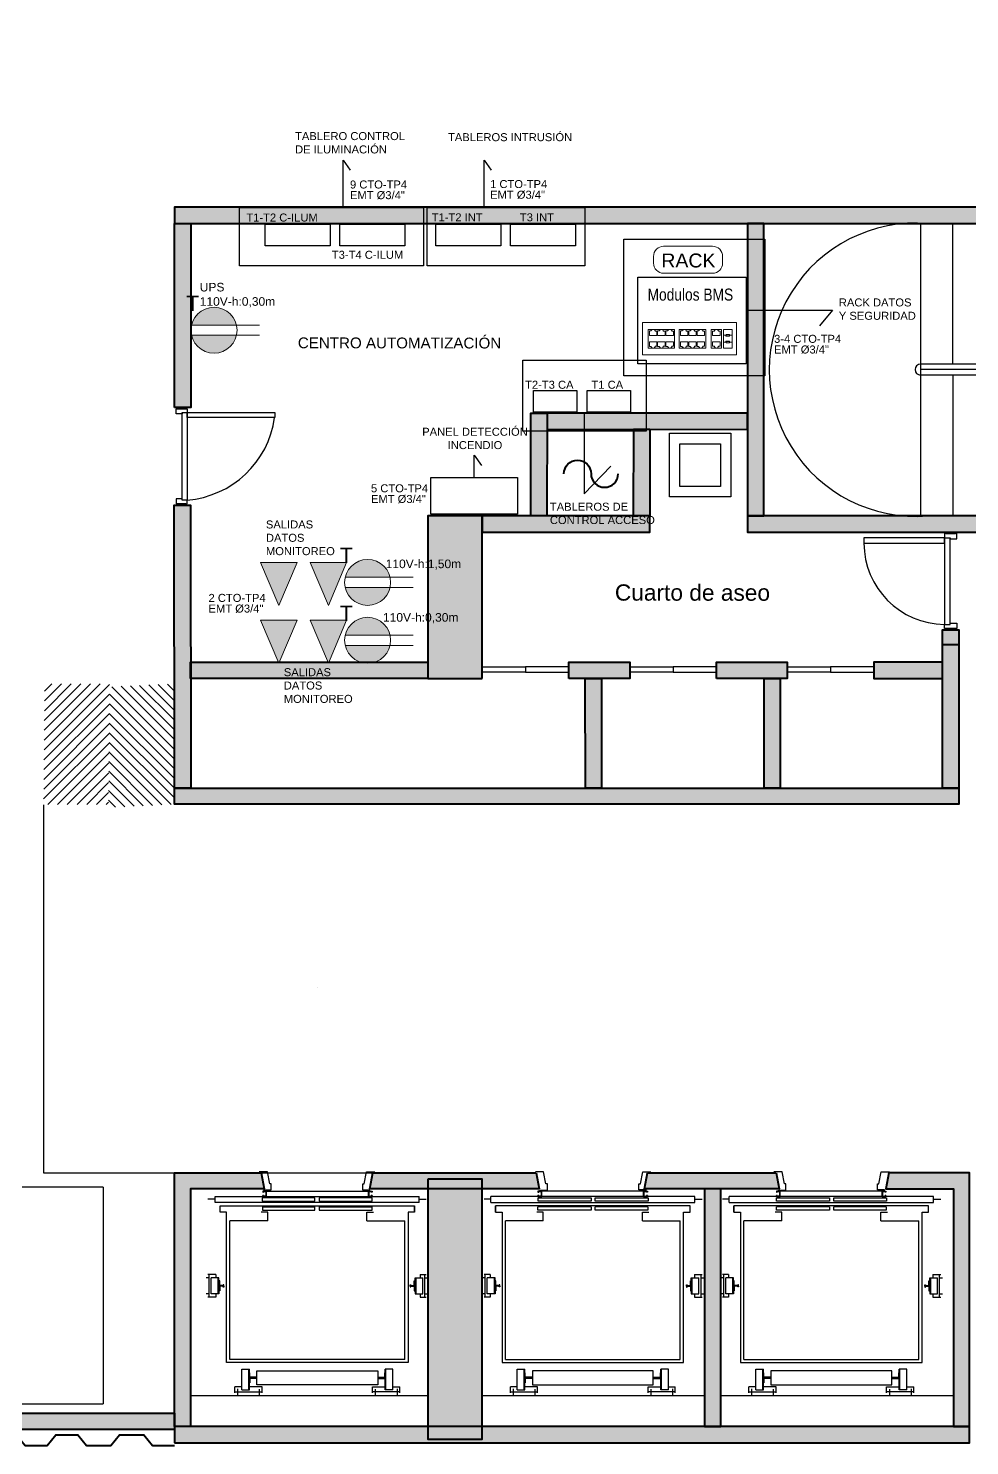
# Model space of a CAD drawing. Header units: millimetres. Extents: x -629 to 509, y -240 to 968.
# Drawn here: x 169.37 to 178.07, y 56.15 to 69.24 of the extents above; entities that cross this region are included whole.
import ezdxf

# ---------------------------------------------------------------- set-up
doc = ezdxf.new("R2010")
doc.units = ezdxf.units.MM
doc.set_wipeout_variables(frame=1)
doc.linetypes.add('DASHDOT2', pattern=[0.5, 0.25, -0.125, 0, -0.125])
doc.linetypes.add('HIDDEN', pattern=[9.525, 6.35, -3.175])
for name, color, linetype in [('-parquead', 253, 'Continuous'), ('0-amob', 251, 'Continuous'), ('1amobla', 252, 'Continuous'), ('AMOBLAMIENTO', 253, 'Continuous'), ('AREA LOCALES', 161, 'Continuous'), ('ASCENSOR', 252, 'Continuous'), ('DIO', 8, 'Continuous'), ('EJES APARA', 8, 'DASHDOT2'), ('HACHTCOLUMNA', 252, 'Continuous'), ('MARCO', 4, 'Continuous'), ('tallo', 8, 'Continuous')]:
    doc.layers.add(name, color=color, linetype=linetype)
doc.layers.add('DIM-25', color=7, linetype='Continuous', true_color=0xb5b5b5, plot=False)
for name, color, linetype, lineweight in [('Estructura', 250, 'Continuous', 40), ('Muro', 250, 'Continuous', 40), ('RT-SCAC-D', 3, 'Continuous', 15), ('RT-SDIN -T', 6, 'FENCELINE2', 20), ('RT-SDIN-D', 6, 'Continuous', 15), ('TEXTOS', 250, 'Continuous', 20), ('Vidrio', 254, 'Continuous', 30)]:
    doc.layers.add(name, color=color, linetype=linetype, lineweight=lineweight)
for name, color, linetype, true_color in [('F-2', 7, 'Continuous', 0xc4c4c4), ('JCA_HATCH 254', 7, 'Continuous', 0xd1d1d1), ('MUEBLE', 7, 'Continuous', 0xcfcfcf)]:
    doc.layers.add(name, color=color, linetype=linetype, true_color=true_color)
doc.layers.add('RT-SCET-S', color=7, linetype='Continuous', lineweight=15, true_color=0x7070ff)
doc.styles.add('ROMANS', font='arial.ttf')
doc.styles.get("Standard").update_dxf_attribs({"font": 'arial.ttf'})
doc.linetypes.add('FENCELINE2', pattern='A,6.35,-2.54,[132,ltypeshp.shx,S=2.54,R=0,X=-2.54,Y=0],-2.54,25.4', length=36.83)

# ---------------------------------------------------------------- blocks, each defined once
blk = doc.blocks.new('rack 1')
at = {"color": 3, "linetype": 'ByBlock'}
blk.add_wipeout([(0.028, 0.029), (0.443, 0.029), (0.453, 0.028), (0.456, 0.028), (0.459, 0.028), (0.462, 0.028), (0.463, 0.027), (0.463, 0.027), (0.465, 0.027), (0.467, 0.027), (0.469, 0.027), (0.472, 0.026), (0.475, 0.026), (0.477, 0.025), (0.477, 0.025), (0.48, 0.025), (0.482, 0.024), (0.483, 0.024), (0.484, 0.024), (0.49, 0.022), (0.493, 0.021), (0.493, 0.021), (0.498, 0.02), (0.5, 0.019), (0.502, 0.018), (0.503, 0.018), (0.507, 0.016), (0.507, 0.016), (0.51, 0.015), (0.511, 0.014), (0.517, 0.012), (0.518, 0.011), (0.521, 0.01), (0.524, 0.009), (0.525, 0.008), (0.526, 0.007), (0.536, 0.001), (0.551, -0.01), (0.557, -0.015), (0.564, -0.022), (0.564, -0.022), (0.576, -0.034), (0.582, -0.042), (0.587, -0.05), (0.592, -0.059), (0.595, -0.064), (0.598, -0.07), (0.602, -0.079), (0.602, -0.079), (0.606, -0.09), (0.606, -0.09), (0.61, -0.103), (0.61, -0.103), (0.612, -0.113), (0.612, -0.115), (0.613, -0.121), (0.614, -0.128), (0.614, -0.136), (0.614, -0.149), (0.614, -0.156), (0.614, -0.162), (0.614, -0.17), (0.614, -0.257), (0.614, -0.273), (0.613, -0.281), (0.61, -0.297), (0.608, -0.304), (0.608, -0.304), (0.603, -0.318), (0.603, -0.318), (0.598, -0.33), (0.598, -0.33), (0.598, -0.33), (0.593, -0.339), (0.586, -0.352), (0.584, -0.355), (0.581, -0.359), (0.576, -0.365), (0.572, -0.369), (0.568, -0.375), (0.568, -0.375), (0.564, -0.378), (0.559, -0.384), (0.553, -0.389), (0.548, -0.393), (0.54, -0.398), (0.532, -0.404), (0.522, -0.409), (0.514, -0.413), (0.506, -0.416), (0.498, -0.42), (0.492, -0.421), (0.464, -0.427), (0.464, -0.427), (0.443, -0.429), (0.443, -0.429), (-0.387, -0.429), (-0.405, -0.428), (-0.426, -0.424), (-0.426, -0.424), (-0.444, -0.419), (-0.46, -0.412), (-0.46, -0.412), (-0.46, -0.412), (-0.484, -0.398), (-0.508, -0.378), (-0.508, -0.378), (-0.508, -0.378), (-0.521, -0.364), (-0.526, -0.357), (-0.526, -0.357), (-0.535, -0.343), (-0.535, -0.343), (-0.546, -0.321), (-0.546, -0.321), (-0.552, -0.304), (-0.552, -0.304), (-0.555, -0.291), (-0.555, -0.291), (-0.555, -0.291), (-0.558, -0.271), (-0.558, -0.257), (-0.558, -0.143), (-0.555, -0.11), (-0.555, -0.11), (-0.546, -0.079), (-0.546, -0.079), (-0.537, -0.06), (-0.537, -0.06), (-0.537, -0.06), (-0.527, -0.044), (-0.527, -0.044), (-0.527, -0.044), (-0.508, -0.022), (-0.508, -0.022), (-0.508, -0.022), (-0.489, -0.005), (-0.489, -0.005), (-0.475, 0.004), (-0.475, 0.004), (-0.455, 0.014), (-0.455, 0.014), (-0.455, 0.014), (-0.437, 0.021), (-0.437, 0.021), (-0.419, 0.026), (-0.419, 0.026), (-0.419, 0.026), (-0.387, 0.029), (-0.387, 0.029), (-0.371, 0.029)], dxfattribs=at).dxf.layer = 'RT-SCAC-D'
at = {"layer": 'RT-SCAC-D', "color": 3, "linetype": 'ByBlock'}
blk.add_lwpolyline([(-0.387, 0.029), (0.443, 0.029, -0.414214), (0.614, -0.143), (0.614, -0.257, -0.414214), (0.443, -0.429), (-0.387, -0.429, -0.414214), (-0.558, -0.257), (-0.558, -0.143, -0.414214)], format="xyb", close=True, dxfattribs=at)
at = {"layer": 'RT-SCAC-D', "color": 30, "linetype": 'ByBlock', "lineweight": 9, "insert": (0.033, -0.214), "char_height": 0.2369, "attachment_point": 5, "style": 'ROMANS'}
blk.add_mtext_dynamic_manual_height_columns('\\pxqc;RACK', width=2.58376, gutter_width=2.5, heights=[0], dxfattribs=at)
blk = doc.blocks.new('Suiche')
at = {"color": 30, "linetype": 'ByBlock', "lineweight": 0, "ltscale": 0.01, "transparency": 33554687}
blk.add_wipeout([(-0.706, -0.033), (0.099, -0.033), (0.099, 0.246), (-0.706, 0.246)], dxfattribs=at).dxf.layer = 'RT-SDIN-D'
at = {"layer": 'RT-SDIN-D', "color": 30, "linetype": 'ByBlock', "lineweight": 5, "ltscale": 0.01, "transparency": 33554687}
for p, q in [((-0.657, 0.026), (-0.43, 0.026)), ((-0.39, 0.026), (-0.163, 0.026)), ((-0.028, 0.026), (-0.116, 0.026))]:
    blk.add_line(p, q, dxfattribs=at)
blk.add_lwpolyline([(0.099, 0.246), (0.099, -0.033), (-0.706, -0.033), (-0.706, 0.246)], close=True, dxfattribs=at)
for points in [[(-0.657, 0.026), (-0.657, 0.186), (-0.43, 0.186), (-0.43, 0.026)], [(-0.39, 0.026), (-0.39, 0.186), (-0.163, 0.186), (-0.163, 0.026)], [(-0.028, 0.026), (-0.028, 0.186), (-0.116, 0.186), (-0.116, 0.026)], [(-0.011, 0.026), (-0.011, 0.186), (0.062, 0.186), (0.062, 0.026), (-0.011, 0.026)]]:
    blk.add_lwpolyline(points, dxfattribs=at)
at = {"layer": 'RT-SDIN-D', "color": 30, "linetype": 'ByBlock', "lineweight": 0, "ltscale": 0.01, "transparency": 33554687}
for points in [[(-0.625, 0.186), (-0.625, 0.179), (-0.63, 0.179), (-0.63, 0.172), (-0.646, 0.172), (-0.646, 0.134), (-0.582, 0.134), (-0.582, 0.17), (-0.597, 0.17), (-0.597, 0.178), (-0.602, 0.178), (-0.602, 0.186)], [(-0.554, 0.186), (-0.554, 0.179), (-0.56, 0.179), (-0.56, 0.172), (-0.576, 0.172), (-0.576, 0.134), (-0.512, 0.134), (-0.512, 0.17), (-0.527, 0.17), (-0.527, 0.178), (-0.532, 0.178), (-0.532, 0.186)], [(-0.483, 0.186), (-0.483, 0.179), (-0.488, 0.179), (-0.488, 0.172), (-0.504, 0.172), (-0.504, 0.134), (-0.44, 0.134), (-0.44, 0.17), (-0.455, 0.17), (-0.455, 0.178), (-0.46, 0.178), (-0.46, 0.186)], [(-0.358, 0.186), (-0.358, 0.179), (-0.364, 0.179), (-0.364, 0.172), (-0.379, 0.172), (-0.379, 0.134), (-0.316, 0.134), (-0.316, 0.17), (-0.33, 0.17), (-0.33, 0.178), (-0.335, 0.178), (-0.335, 0.186)], [(-0.288, 0.186), (-0.288, 0.179), (-0.293, 0.179), (-0.293, 0.172), (-0.309, 0.172), (-0.309, 0.134), (-0.245, 0.134), (-0.245, 0.17), (-0.26, 0.17), (-0.26, 0.178), (-0.265, 0.178), (-0.265, 0.186)], [(-0.216, 0.186), (-0.216, 0.179), (-0.222, 0.179), (-0.222, 0.172), (-0.237, 0.172), (-0.237, 0.134), (-0.174, 0.134), (-0.174, 0.17), (-0.188, 0.17), (-0.188, 0.178), (-0.193, 0.178), (-0.193, 0.186)], [(-0.083, 0.186), (-0.083, 0.179), (-0.088, 0.179), (-0.088, 0.171), (-0.104, 0.171), (-0.104, 0.133), (-0.04, 0.133), (-0.04, 0.17), (-0.055, 0.17), (-0.055, 0.177), (-0.06, 0.177), (-0.06, 0.186)], [(-0.011, 0.137), (0.01, 0.137), (0.01, 0.127), (0.041, 0.127), (0.041, 0.137), (0.062, 0.137)], [(-0.625, 0.026), (-0.625, 0.033), (-0.63, 0.033), (-0.63, 0.04), (-0.646, 0.04), (-0.646, 0.079), (-0.582, 0.079), (-0.582, 0.042), (-0.597, 0.042), (-0.597, 0.034), (-0.602, 0.034), (-0.602, 0.026)], [(-0.554, 0.026), (-0.554, 0.033), (-0.56, 0.033), (-0.56, 0.04), (-0.576, 0.04), (-0.576, 0.079), (-0.512, 0.079), (-0.512, 0.042), (-0.527, 0.042), (-0.527, 0.034), (-0.532, 0.034), (-0.532, 0.026)], [(-0.483, 0.026), (-0.483, 0.033), (-0.488, 0.033), (-0.488, 0.04), (-0.504, 0.04), (-0.504, 0.079), (-0.44, 0.079), (-0.44, 0.042), (-0.455, 0.042), (-0.455, 0.034), (-0.46, 0.034), (-0.46, 0.026)], [(-0.358, 0.026), (-0.358, 0.033), (-0.364, 0.033), (-0.364, 0.04), (-0.379, 0.04), (-0.379, 0.079), (-0.316, 0.079), (-0.316, 0.042), (-0.33, 0.042), (-0.33, 0.034), (-0.335, 0.034), (-0.335, 0.026)], [(-0.288, 0.026), (-0.288, 0.033), (-0.293, 0.033), (-0.293, 0.04), (-0.309, 0.04), (-0.309, 0.079), (-0.245, 0.079), (-0.245, 0.042), (-0.26, 0.042), (-0.26, 0.034), (-0.265, 0.034), (-0.265, 0.026)], [(-0.216, 0.026), (-0.216, 0.033), (-0.222, 0.033), (-0.222, 0.04), (-0.237, 0.04), (-0.237, 0.079), (-0.174, 0.079), (-0.174, 0.042), (-0.188, 0.042), (-0.188, 0.034), (-0.193, 0.034), (-0.193, 0.026)], [(-0.083, 0.026), (-0.083, 0.034), (-0.088, 0.034), (-0.088, 0.041), (-0.104, 0.041), (-0.104, 0.079), (-0.04, 0.079), (-0.04, 0.043), (-0.055, 0.043), (-0.055, 0.035), (-0.06, 0.035), (-0.06, 0.026)], [(-0.011, 0.075), (0.01, 0.075), (0.01, 0.085), (0.041, 0.085), (0.041, 0.075), (0.062, 0.075)]]:
    blk.add_lwpolyline(points, dxfattribs=at)
for points in [[(0.039, 0.138), (0.039, 0.131), (0.012, 0.131), (0.012, 0.141), (0.039, 0.141)], [(0.039, 0.074), (0.039, 0.081), (0.012, 0.081), (0.012, 0.071), (0.039, 0.071)]]:
    blk.add_lwpolyline(points, close=True, dxfattribs=at)
blk = doc.blocks.new('Punto De Voz En Pared')
at = {"layer": 'RT-SCET-S'}
h = blk.add_hatch(color=5, dxfattribs=at)
h.dxf.hatch_style = 1
h.paths.add_polyline_path([(0.033, 0.397), (0.37, 0.397), (0.202, 0)])
blk.add_line((0.033, 0.397), (0.37, 0.397), dxfattribs=at)
blk.add_lwpolyline([(0.202, 0), (0.202, 0), (0.033, 0.397), (0.37, 0.397), (0.202, 0), (0.202, 0)], dxfattribs=at)
blk = doc.blocks.new('Toma Electrico a h1.20m')
at = {"layer": 'RT-SDIN -T'}
h = blk.add_hatch(color=30, dxfattribs=at)
h.dxf.hatch_style = 1
h.paths.add_polyline_path([(35888.293, -30559.424), (35889.17, -30559.424, 0.797641)])
h.paths.add_polyline_path([(35888.293, -30559.624, 0.797641), (35889.17, -30559.624)])
at = {"layer": 'RT-SDIN -T', "color": 30}
for points in [[(35888.293, -30559.424), (35889.621, -30559.424)], [(35888.293, -30559.624), (35889.621, -30559.624)]]:
    blk.add_lwpolyline(points, dxfattribs=at)
blk.add_circle((35888.732, -30559.524), 0.45, dxfattribs=at)
at = {"color": 30, "insert": (35888.187, -30558.845), "char_height": 0.3, "attachment_point": 1}
blk.add_mtext_dynamic_manual_height_columns('{\\f@Arial Unicode MS|b0|i0|c0|p34;T}', width=0.20034, gutter_width=1, heights=[0], dxfattribs=at)
blk = doc.blocks.new('MARCOE-102')
for p, q in [((0, 0), (0, -2.5)), ((0, 0), (1.75, 0)), ((1.75, 0), (1.75, -0.45)), ((0, -2.5), (1.75, -2.5)), ((0.175, -0.175), (1.575, -0.175)), ((0.175, -0.175), (0.175, -2.325)), ((0.175, -2.325), (1.575, -2.325)), ((1.375, -0.45), (1.375, -0.275)), ((1.375, -0.275), (1.575, -0.275)), ((1.75, -0.45), (1.375, -0.45)), ((1.375, -2.05), (1.375, -2.225)), ((1.75, -2.05), (1.375, -2.05)), ((1.375, -2.225), (1.575, -2.225)), ((1.575, -0.275), (1.575, -0.175)), ((1.575, -2.325), (1.575, -2.225)), ((1.75, -2.5), (1.75, -2.05))]:
    blk.add_line(p, q)
at = {"layer": 'MARCO'}
blk.add_lwpolyline([(0, 0), (0, -2.5), (1.75, -2.5), (1.75, -2.05), (1.375, -2.05), (1.375, -2.225), (1.575, -2.225), (1.575, -2.325), (0.175, -2.325), (0.175, -0.175), (1.575, -0.175), (1.575, -0.275), (1.375, -0.275), (1.375, -0.45), (1.75, -0.45), (1.75, 0), (0, 0)], dxfattribs=at)
blk = doc.blocks.new('ASCENSOR')
at = {"layer": '0-amob'}
for p, q in [((-1.747, -0.512), (-1.859, -0.533)), ((-1.69, -0.498), (-1.747, -0.498)), ((-1.747, -0.498), (-1.747, -0.512)), ((-1.69, -0.564), (-1.69, -0.498)), ((-1.859, -0.533), (-1.859, -0.609)), ((-1.68, -0.564), (-1.69, -0.564))]:
    blk.add_line(p, q, dxfattribs=at)
blk.add_lwpolyline([(-1.68, -0.564), (-1.68, 0.413), (-1.69, 0.413), (-1.69, 0.347), (-1.747, 0.347), (-1.747, 0.361), (-1.859, 0.382), (-1.859, 0.458)], dxfattribs=at)
at = {"layer": 'ASCENSOR'}
for p, q in [((-1.605, 0.869), (-1.605, 0.932)), ((-0.91, 0.876), (-0.91, 0.932)), ((-0.7, 0.921), (-0.91, 0.921)), ((-0.88, 0.922), (-0.88, 0.95)), ((-0.73, 0.922), (-0.73, 0.95)), ((-0.7, 0.876), (-0.7, 0.932)), ((-1.63, -1.015), (-1.63, 0.869)), ((-1.575, 0.869), (-1.63, 0.869)), ((-1.575, 0.869), (-1.575, -1.015)), ((-1.485, 0.826), (-1.545, 0.826)), ((-1.545, 0.826), (-1.485, 0.826)), ((-1.545, -0.971), (-1.545, 0.826)), ((-1.485, 0.826), (-1.485, 0.766)), ((-0.91, 0.876), (-0.88, 0.876)), ((-0.73, 0.902), (-0.88, 0.902)), ((-0.88, 0.83), (-0.88, 0.902)), ((-0.73, 0.836), (-0.88, 0.836)), ((-0.88, 0.836), (-0.73, 0.836)), ((-0.85, 0.83), (-0.88, 0.83)), ((-0.85, 0.83), (-0.88, 0.83)), ((-0.85, 0.83), (-0.805, 0.83)), ((-0.85, 0.83), (-0.805, 0.83)), ((-0.85, 0.83), (-0.805, 0.83)), ((-0.85, 0.83), (-0.805, 0.83)), ((-0.85, 0.823), (-0.85, 0.83)), ((-0.85, 0.823), (-0.85, 0.83)), ((-0.809, 0.823), (-0.85, 0.823)), ((-0.809, 0.823), (-0.85, 0.823)), ((-0.816, 0.785), (-0.816, 0.792)), ((-0.816, 0.792), (-0.802, 0.792)), ((-0.809, 0.785), (-0.809, 0.823)), ((-0.76, 0.83), (-0.805, 0.83)), ((-0.76, 0.83), (-0.805, 0.83)), ((-0.76, 0.83), (-0.805, 0.83)), ((-0.76, 0.83), (-0.805, 0.83)), ((-0.802, 0.823), (-0.76, 0.823)), ((-0.802, 0.823), (-0.76, 0.823)), ((-0.802, 0.785), (-0.802, 0.823)), ((-0.795, 0.792), (-0.802, 0.792)), ((-0.795, 0.785), (-0.795, 0.792)), ((-0.76, 0.823), (-0.76, 0.83)), ((-0.76, 0.823), (-0.76, 0.83)), ((-0.76, 0.83), (-0.73, 0.83)), ((-0.76, 0.83), (-0.73, 0.83)), ((-0.73, 0.836), (-0.73, 0.902)), ((-0.73, 0.876), (-0.7, 0.876)), ((-0.73, 0.83), (-0.73, 0.836)), ((-1.485, 0.766), (-0.096, 0.766)), ((-1.405, 0.385), (-1.405, 0.735)), ((-0.126, 0.735), (-1.405, 0.735)), ((-0.809, 0.785), (-0.816, 0.785)), ((-0.802, 0.785), (-0.809, 0.785)), ((-0.802, 0.785), (-0.795, 0.785)), ((-0.126, 0.735), (-0.126, -0.88)), ((-0.096, 0.766), (-0.096, -0.911)), ((0.184, 0.688), (0.128, 0.688)), ((0.128, 0.625), (0.128, 0.688)), ((0.147, 0.664), (0.21, 0.664)), ((0.173, 0.689), (0.173, 0.438)), ((-0.036, 0.625), (-0.036, 0.555)), ((0.155, 0.625), (-0.036, 0.625)), ((0.155, 0.561), (-0.036, 0.561)), ((0.155, 0.555), (-0.036, 0.555)), ((-0.001, 0.552), (-0.001, 0.555)), ((-0.001, 0.555), (0.041, 0.555)), ((0.038, 0.552), (-0.001, 0.552)), ((0.038, 0.491), (0.038, 0.552)), ((0.041, 0.555), (0.041, 0.491)), ((0.089, 0.555), (0.041, 0.555)), ((0.047, 0.555), (0.047, 0.491)), ((0.05, 0.491), (0.05, 0.552)), ((0.05, 0.552), (0.089, 0.552)), ((0.089, 0.552), (0.089, 0.555)), ((0.089, 0.552), (0.089, 0.555)), ((0.128, 0.438), (0.128, 0.555)), ((0.155, 0.625), (0.155, 0.555)), ((-1.68, 0.434), (-1.671, 0.434)), ((-1.68, 0.434), (-1.671, 0.434)), ((-1.68, 0.399), (-1.68, 0.434)), ((-1.68, 0.399), (-1.68, 0.434)), ((-1.63, 0.399), (-1.68, 0.399)), ((-1.63, 0.399), (-1.68, 0.399)), ((-1.676, 0.43), (-1.674, 0.43)), ((-1.674, 0.43), (-1.676, 0.43)), ((-1.676, 0.402), (-1.676, 0.43)), ((-1.676, 0.43), (-1.676, 0.402)), ((-1.633, 0.402), (-1.676, 0.402)), ((-1.676, 0.402), (-1.633, 0.402)), ((-1.674, 0.426), (-1.674, 0.43)), ((-1.674, 0.426), (-1.674, 0.43)), ((-1.671, 0.426), (-1.674, 0.426)), ((-1.671, 0.426), (-1.674, 0.426)), ((-1.671, 0.434), (-1.671, 0.426)), ((-1.671, 0.434), (-1.671, 0.426)), ((-1.639, 0.434), (-1.639, 0.426)), ((-1.63, 0.434), (-1.639, 0.434)), ((-1.639, 0.434), (-1.63, 0.434)), ((-1.639, 0.426), (-1.639, 0.434)), ((-1.639, 0.426), (-1.635, 0.426)), ((-1.635, 0.426), (-1.639, 0.426)), ((-1.635, 0.43), (-1.633, 0.43)), ((-1.635, 0.426), (-1.635, 0.43)), ((-1.635, 0.43), (-1.635, 0.426)), ((-1.633, 0.43), (-1.635, 0.43)), ((-1.633, 0.402), (-1.633, 0.43)), ((-1.633, 0.402), (-1.633, 0.43)), ((-1.63, 0.399), (-1.63, 0.434)), ((-1.63, 0.434), (-1.63, 0.399)), ((-1.587, 0.433), (-1.618, 0.433)), ((-1.618, 0.433), (-1.618, -0.056)), ((-1.587, -0.056), (-1.587, 0.433)), ((-1.503, 0.434), (-1.534, 0.434)), ((-1.534, -0.056), (-1.534, 0.434)), ((-1.503, -0.056), (-1.503, 0.434)), ((-1.485, 0.385), (-1.485, 0.445)), ((-0.021, 0.485), (0.109, 0.485)), ((-0.021, -0.63), (-0.021, 0.485)), ((0.109, 0.485), (0.109, -0.63)), ((0.184, 0.438), (0.128, 0.438)), ((0.149, 0.463), (0.209, 0.463)), ((-1.405, 0.385), (-1.485, 0.385)), ((-1.618, -0.056), (-1.587, -0.056)), ((-1.587, -0.095), (-1.618, -0.095)), ((-1.618, -0.095), (-1.618, -0.583)), ((-1.587, -0.583), (-1.587, -0.095)), ((-1.534, -0.056), (-1.503, -0.056)), ((-1.503, -0.095), (-1.534, -0.095)), ((-1.534, -0.58), (-1.534, -0.095)), ((-1.503, -0.58), (-1.503, -0.095)), ((-1.618, -0.583), (-1.587, -0.583)), ((-1.534, -0.58), (-1.503, -0.58)), ((-1.405, -0.53), (-1.485, -0.53)), ((-1.485, -0.53), (-1.485, -0.59)), ((-1.405, -0.53), (-1.405, -0.88)), ((0.109, -0.63), (-0.021, -0.63)), ((0.038, -0.636), (0.038, -0.697)), ((0.041, -0.7), (0.041, -0.636)), ((0.047, -0.7), (0.047, -0.636)), ((0.05, -0.636), (0.05, -0.697)), ((0.184, -0.583), (0.128, -0.583)), ((0.128, -0.583), (0.128, -0.7)), ((0.149, -0.609), (0.209, -0.609)), ((0.173, -0.834), (0.173, -0.583)), ((0.155, -0.7), (-0.036, -0.7)), ((-0.036, -0.77), (-0.036, -0.7)), ((0.155, -0.706), (-0.036, -0.706)), ((0.155, -0.77), (-0.036, -0.77)), ((-0.001, -0.697), (-0.001, -0.7)), ((0.038, -0.697), (-0.001, -0.697)), ((-0.001, -0.7), (0.041, -0.7)), ((0.089, -0.7), (0.047, -0.7)), ((0.05, -0.697), (0.089, -0.697)), ((0.089, -0.697), (0.089, -0.7)), ((0.128, -0.77), (0.128, -0.833)), ((0.155, -0.77), (0.155, -0.7)), ((-0.096, -0.911), (-1.485, -0.911)), ((-1.485, -0.911), (-1.485, -0.971)), ((-0.126, -0.88), (-1.405, -0.88)), ((0.184, -0.833), (0.128, -0.833)), ((0.147, -0.809), (0.21, -0.809)), ((-1.575, -1.015), (-1.63, -1.015)), ((-1.605, -1.015), (-1.605, -1.083)), ((-1.485, -0.971), (-1.545, -0.971)), ((-0.91, -1.011), (-0.88, -1.011)), ((-0.91, -1.011), (-0.91, -1.083)), ((-0.85, -0.981), (-0.88, -0.981)), ((-0.85, -0.981), (-0.88, -0.981)), ((-0.88, -0.981), (-0.88, -1.052)), ((-0.73, -0.987), (-0.88, -0.987)), ((-0.88, -0.987), (-0.73, -0.987)), ((-0.808, -0.974), (-0.85, -0.974)), ((-0.808, -0.974), (-0.85, -0.974)), ((-0.85, -0.974), (-0.85, -0.981)), ((-0.85, -0.974), (-0.85, -0.981)), ((-0.85, -0.981), (-0.805, -0.981)), ((-0.85, -0.981), (-0.805, -0.981)), ((-0.85, -0.981), (-0.805, -0.981)), ((-0.85, -0.981), (-0.805, -0.981)), ((-0.808, -0.936), (-0.815, -0.936)), ((-0.815, -0.936), (-0.815, -0.943)), ((-0.815, -0.943), (-0.801, -0.943)), ((-0.808, -0.936), (-0.808, -0.974)), ((-0.801, -0.936), (-0.808, -0.936)), ((-0.76, -0.981), (-0.805, -0.981)), ((-0.76, -0.981), (-0.805, -0.981)), ((-0.76, -0.981), (-0.805, -0.981)), ((-0.76, -0.981), (-0.805, -0.981)), ((-0.801, -0.936), (-0.801, -0.974)), ((-0.801, -0.936), (-0.794, -0.936)), ((-0.794, -0.943), (-0.801, -0.943)), ((-0.801, -0.974), (-0.76, -0.974)), ((-0.801, -0.974), (-0.76, -0.974)), ((-0.794, -0.936), (-0.794, -0.943)), ((-0.76, -0.974), (-0.76, -0.981)), ((-0.76, -0.974), (-0.76, -0.981)), ((-0.76, -0.981), (-0.73, -0.981)), ((-0.76, -0.981), (-0.73, -0.981)), ((-0.73, -0.981), (-0.73, -0.987)), ((-0.73, -0.987), (-0.73, -1.052)), ((-0.73, -1.011), (-0.7, -1.011)), ((-0.7, -1.011), (-0.7, -1.083)), ((-0.7, -1.072), (-0.91, -1.072)), ((-0.73, -1.052), (-0.88, -1.052)), ((-0.88, -1.073), (-0.88, -1.1)), ((-0.73, -1.073), (-0.73, -1.1))]:
    blk.add_line(p, q, dxfattribs=at)
for centre, radius, start, end in [((0.044, 0.491), 0.006, 180, 270), ((0.044, 0.491), 0.003, 180, 270), ((0.044, 0.491), 0.006, 270, 0), ((0.044, 0.491), 0.003, 270, 0), ((0.044, -0.636), 0.006, 90, 180), ((0.044, -0.636), 0.003, 90, 180), ((0.044, -0.636), 0.006, 0, 90), ((0.044, -0.636), 0.003, 0, 90)]:
    blk.add_arc(centre, radius, start, end, dxfattribs=at)
for points in [[(-0.795, 0.792), (-0.795, 0.785), (-0.816, 0.785), (-0.816, 0.792)], [(-0.816, 0.785), (-0.816, 0.792), (-0.795, 0.785), (-0.816, 0.785)], [(-0.795, 0.785), (-0.816, 0.785), (-0.795, 0.792), (-0.816, 0.792)], [(-0.794, -0.943), (-0.794, -0.936), (-0.815, -0.936), (-0.815, -0.943)], [(-0.815, -0.936), (-0.815, -0.943), (-0.794, -0.936), (-0.815, -0.936)], [(-0.794, -0.936), (-0.815, -0.936), (-0.794, -0.943), (-0.815, -0.943)]]:
    blk.add_solid(points, dxfattribs=at)
at = {"layer": 'ASCENSOR', "xscale": 0.01999999999998181, "yscale": 0.01999999999998181, "zscale": 0.01999999999998181, "rotation": 270}
blk.add_blockref('MARCOE-102', (-1.63, -0.541), dxfattribs=at)
blk = doc.blocks.new('estructura etapa 3')
at = {"layer": 'HACHTCOLUMNA', "transparency": 33554687}
h = blk.add_hatch(color=256, dxfattribs=at)
h.paths.add_polyline_path([(-91.651, -6658.124), (-91.651, -6657.624), (-92.35, -6657.624), (-92.35, -6658.124)])
h.paths.add_polyline_path([(-49.354, -6658.124), (-49.354, -6657.624), (-50.055, -6657.624), (-50.055, -6658.124)])
h.paths.add_polyline_path([(-56.053, -6658.124), (-56.053, -6657.624), (-56.753, -6657.624), (-56.753, -6658.124)])
h.paths.add_polyline_path([(-76.45, -6659.124), (-76.95, -6659.124), (-76.95, -6657.624), (-76.45, -6657.624)])
h.paths.add_polyline_path([(-83.95, -6659.124), (-84.45, -6659.124), (-84.45, -6657.624), (-83.95, -6657.624)])
h.paths.add_polyline_path([(-60.452, -6659.124), (-60.952, -6659.124), (-60.952, -6657.624), (-60.452, -6657.624)])
h.paths.add_polyline_path([(-67.95, -6659.124), (-68.45, -6659.124), (-68.45, -6657.624), (-67.95, -6657.624)])
h.paths.add_polyline_path([(-91.85, -6668.199), (-91.851, -6667.599), (-92.35, -6667.599), (-92.349, -6668.199)])
h.paths.add_polyline_path([(-49.354, -6668.199), (-49.354, -6667.599), (-49.854, -6667.599), (-49.854, -6668.199)])
h.paths.add_polyline_path([(-56.154, -6668.149), (-56.154, -6667.649), (-56.854, -6667.649), (-56.854, -6668.149)])
h.paths.add_polyline_path([(-59.952, -6667.649), (-59.952, -6668.149), (-61.452, -6668.149), (-61.452, -6667.649)])
h.paths.add_polyline_path([(-75.95, -6667.649), (-75.95, -6668.149), (-77.45, -6668.149), (-77.45, -6667.649)])
h.paths.add_polyline_path([(-68.95, -6667.649), (-68.95, -6668.149), (-67.45, -6668.149), (-67.45, -6667.649)])
h.paths.add_polyline_path([(-84.95, -6667.649), (-84.95, -6668.149), (-83.45, -6668.149), (-83.45, -6667.649)])
h.paths.add_polyline_path([(-91.85, -6676.199), (-91.85, -6675.599), (-92.349, -6675.599), (-92.349, -6676.199)])
h.paths.add_polyline_path([(-49.354, -6676.199), (-49.354, -6675.599), (-49.854, -6675.599), (-49.854, -6676.199)])
h.paths.add_polyline_path([(-56.154, -6676.149), (-56.154, -6675.649), (-56.754, -6675.649), (-56.754, -6676.149)])
h.paths.add_polyline_path([(-59.952, -6675.649), (-59.952, -6676.149), (-61.452, -6676.149), (-61.452, -6675.649)])
h.paths.add_polyline_path([(-75.95, -6675.649), (-75.95, -6676.149), (-77.45, -6676.149), (-77.45, -6675.649)])
h.paths.add_polyline_path([(-68.95, -6675.649), (-68.95, -6676.149), (-67.45, -6676.149), (-67.45, -6675.649)])
h.paths.add_polyline_path([(-84.95, -6675.649), (-84.95, -6676.149), (-83.45, -6676.149), (-83.45, -6675.649)])
h.paths.add_polyline_path([(-91.847, -6686.299), (-91.851, -6685.699), (-92.35, -6685.699), (-92.346, -6686.299)])
h.paths.add_polyline_path([(-49.354, -6686.299), (-49.354, -6685.699), (-49.854, -6685.699), (-49.854, -6686.299)])
h.paths.add_polyline_path([(-56.154, -6686.249), (-56.154, -6685.749), (-56.754, -6685.749), (-56.754, -6686.249)])
h.paths.add_polyline_path([(-59.952, -6685.749), (-59.952, -6686.249), (-61.452, -6686.249), (-61.452, -6685.749)])
h.paths.add_polyline_path([(-75.95, -6685.749), (-75.95, -6686.249), (-77.45, -6686.249), (-77.45, -6685.749)])
h.paths.add_polyline_path([(-68.95, -6685.749), (-68.95, -6686.249), (-67.45, -6686.249), (-67.45, -6685.749)])
h.paths.add_polyline_path([(-84.95, -6685.749), (-84.95, -6686.249), (-83.45, -6686.249), (-83.45, -6685.749)])
h.paths.add_polyline_path([(-49.353, -6694.294), (-49.354, -6693.699), (-49.855, -6693.699), (-49.854, -6694.294)])
h.paths.add_polyline_path([(-56.054, -6694.249), (-56.054, -6693.749), (-56.753, -6693.749), (-56.753, -6694.249)])
h.paths.add_polyline_path([(-91.651, -6694.249), (-91.651, -6693.749), (-92.35, -6693.749), (-92.35, -6694.249)])
h.paths.add_polyline_path([(-59.952, -6693.749), (-59.952, -6694.249), (-61.452, -6694.249), (-61.452, -6693.749)])
h.paths.add_polyline_path([(-75.95, -6693.749), (-75.95, -6694.249), (-77.45, -6694.249), (-77.45, -6693.749)])
h.paths.add_polyline_path([(-68.95, -6693.749), (-68.95, -6694.249), (-67.45, -6694.249), (-67.45, -6693.749)])
h.paths.add_polyline_path([(-84.95, -6693.749), (-84.95, -6694.249), (-83.45, -6694.249), (-83.45, -6693.749)])
h.paths.add_polyline_path([(-49.359, -6703.974), (-49.359, -6703.374), (-49.859, -6703.374), (-49.859, -6703.974)])
h.paths.add_polyline_path([(-56.054, -6703.924), (-56.054, -6703.424), (-56.753, -6703.424), (-56.753, -6703.924)])
h.paths.add_polyline_path([(-67.95, -6704.924), (-67.95, -6703.424), (-68.45, -6703.424), (-68.45, -6704.924)])
h.paths.add_polyline_path([(-91.651, -6703.924), (-91.651, -6703.424), (-92.35, -6703.424), (-92.35, -6703.924)])
h.paths.add_polyline_path([(-61.847, -6703.424), (-60.347, -6703.424), (-60.347, -6703.924), (-61.847, -6703.924)])
h.paths.add_polyline_path([(-83.95, -6704.924), (-83.95, -6703.424), (-84.45, -6703.424), (-84.45, -6704.924)])
h.paths.add_polyline_path([(-76.45, -6704.924), (-76.45, -6703.424), (-76.95, -6703.424), (-76.95, -6704.924)])
h.paths.add_polyline_path([(-49.354, -6711.949), (-49.354, -6711.449), (-50.054, -6711.449), (-50.054, -6711.949)])
h.paths.add_polyline_path([(-55.954, -6711.949), (-55.954, -6711.449), (-56.654, -6711.449), (-56.654, -6711.949)])
h.paths.add_polyline_path([(-91.65, -6711.949), (-91.65, -6711.449), (-92.35, -6711.449), (-92.35, -6711.949)])
h.paths.add_polyline_path([(-60.952, -6711.949), (-60.952, -6709.549), (-60.452, -6709.549), (-60.452, -6711.949)])
h.paths.add_polyline_path([(-68.45, -6709.549), (-68.45, -6711.949), (-67.95, -6711.949), (-67.95, -6709.549)])
h.paths.add_polyline_path([(-76.95, -6709.549), (-76.95, -6711.949), (-76.45, -6711.949), (-76.45, -6709.549)])
h.paths.add_polyline_path([(-83.95, -6709.549), (-83.95, -6711.949), (-84.45, -6711.949), (-84.45, -6709.549)])
at = {"layer": 'Estructura', "transparency": 33554687}
for points in [[(-67.95, -6704.924), (-67.95, -6703.424), (-68.45, -6703.424), (-68.45, -6704.924)], [(-68.45, -6709.549), (-68.45, -6711.949), (-67.95, -6711.949), (-67.95, -6709.549)]]:
    blk.add_lwpolyline(points, close=True, dxfattribs=at)

msp = doc.modelspace()

# ---------------------------------------------------------------- hatches: boundary and pattern name
at = {"layer": 'JCA_HATCH 254', "linetype": 'Continuous', "ltscale": 0.3, "transparency": 33554687}
h = msp.add_hatch(color=256, dxfattribs=at)
h.dxf.hatch_style = 1
h.paths.add_polyline_path([(192.01, 67.589), (170.725, 67.589), (170.725, 67.439), (192.01, 67.439)])
h = msp.add_hatch(color=256, dxfattribs=at)
h.dxf.hatch_style = 1
h.paths.add_polyline_path([(170.725, 65.738), (170.725, 67.439), (170.875, 67.439), (170.875, 65.738)])
h = msp.add_hatch(color=256, dxfattribs=at)
h.dxf.hatch_style = 1
h.paths.add_polyline_path([(176.015, 67.438), (176.015, 64.739), (176.165, 64.739), (176.165, 67.438)])
h = msp.add_hatch(color=256, dxfattribs=at)
h.dxf.hatch_style = 1
h.paths.add_polyline_path([(175.114, 64.738), (173.564, 64.738), (173.564, 64.588), (175.114, 64.588)])
h.paths.add_polyline_path([(174.164, 65.688), (174.163, 64.738), (174.013, 64.738), (174.014, 65.688)])
h.paths.add_polyline_path([(176.015, 65.687), (174.164, 65.688), (174.164, 65.538), (176.015, 65.537)])
h.paths.add_polyline_path([(175.114, 65.538), (175.113, 64.738), (174.963, 64.738), (174.964, 65.538)])
h = msp.add_hatch(color=256, dxfattribs=at)
h.dxf.hatch_style = 1
h.paths.add_polyline_path([(170.725, 62.225), (170.722, 64.838), (170.872, 64.838), (170.875, 62.225)])
h = msp.add_hatch(color=256, dxfattribs=at)
h.dxf.hatch_style = 1
h.paths.add_polyline_path([(180.512, 64.738), (176.015, 64.738), (176.015, 64.588), (180.512, 64.588)])
h = msp.add_hatch(color=256, dxfattribs=at)
h.dxf.hatch_style = 1
h.paths.add_polyline_path([(177.966, 62.225), (177.816, 62.225), (177.816, 63.686), (177.966, 63.686)])
h = msp.add_hatch(color=256, dxfattribs=at)
h.dxf.hatch_style = 1
h.paths.add_polyline_path([(170.873, 63.238), (170.873, 63.388), (173.064, 63.388), (173.064, 63.238), (171.625, 63.237), (171.624, 63.238), (171.474, 63.238), (171.475, 63.237)])
h = msp.add_hatch(color=256, dxfattribs=at)
h.dxf.hatch_style = 1
h.paths.add_polyline_path([(174.364, 63.238), (174.364, 63.388), (174.928, 63.388), (174.928, 63.238)])
h = msp.add_hatch(color=256, dxfattribs=at)
h.dxf.hatch_style = 1
h.paths.add_polyline_path([(175.728, 63.238), (175.728, 63.388), (176.382, 63.388), (176.382, 63.238)])
h = msp.add_hatch(color=256, dxfattribs=at)
h.dxf.hatch_style = 1
h.paths.add_polyline_path([(177.816, 63.237), (177.816, 63.388), (177.182, 63.388), (177.182, 63.238)])
h = msp.add_hatch(color=256, dxfattribs=at)
h.dxf.hatch_style = 1
h.paths.add_polyline_path([(174.668, 62.225), (174.518, 62.225), (174.517, 63.238), (174.667, 63.238)])
h = msp.add_hatch(color=256, dxfattribs=at)
h.dxf.hatch_style = 1
h.paths.add_polyline_path([(176.317, 62.225), (176.167, 62.225), (176.167, 63.238), (176.317, 63.238)])
at = {"layer": 'JCA_HATCH 254'}
h = msp.add_hatch(dxfattribs=at)
h.set_pattern_fill('ANSI31', color=256, scale=0.02, style=0)
h.set_pattern_definition([(45, (285.250674, 3467.507373), (-0.0449012806, 0.0449012806), [])])
h.paths.add_polyline_path([(170.124, 63.187), (169.524, 63.187), (169.515, 62.073), (170.114, 62.075)])
h = msp.add_hatch(dxfattribs=at)
h.set_pattern_fill('ANSI31', color=256, scale=0.02, angle=90, style=0)
h.set_pattern_definition([(135, (285.09173, 3466.947446), (-0.0449012806, -0.0449012806), [])])
h.paths.add_polyline_path([(170.124, 63.16), (170.723, 63.188), (170.723, 62.076), (170.114, 62.045)])
at = {"layer": 'JCA_HATCH 254', "linetype": 'Continuous', "ltscale": 0.3, "transparency": 33554687}
h = msp.add_hatch(color=256, dxfattribs=at)
h.dxf.hatch_style = 1
h.paths.add_polyline_path([(170.725, 62.225), (177.966, 62.225), (177.966, 62.075), (170.725, 62.075)])
h = msp.add_hatch(color=256, dxfattribs=at)
h.dxf.hatch_style = 1
h.paths.add_polyline_path([(177.319, 58.674), (177.292, 58.524), (177.916, 58.524), (177.916, 56.329), (178.066, 56.329), (178.066, 58.674)])
h.paths.add_polyline_path([(176.279, 58.674), (176.307, 58.524), (175.064, 58.524), (175.092, 58.674)])
h.paths.add_polyline_path([(174.062, 58.674), (174.09, 58.524), (172.527, 58.524), (172.555, 58.674)])
h.paths.add_polyline_path([(171.525, 58.674), (171.552, 58.524), (170.873, 58.524), (170.873, 56.329), (170.723, 56.329), (170.723, 58.674)])
h.paths.add_polyline_path([(170.723, 56.179), (178.066, 56.179), (178.066, 56.329), (170.723, 56.329)])
edge = h.paths.add_edge_path()
edge.add_line((175.767, 56.329), (175.767, 58.524))
h = msp.add_hatch(color=256, dxfattribs=at)
h.dxf.hatch_style = 1
h.paths.add_polyline_path([(175.767, 58.524), (175.617, 58.524), (175.617, 56.329), (175.767, 56.329)])
h = msp.add_hatch(color=256, dxfattribs=at)
h.dxf.hatch_style = 1
h.paths.add_polyline_path([(157.064, 56.454), (157.064, 56.304), (149.864, 56.304), (149.864, 56.454)])
h.paths.add_polyline_path([(157.564, 56.454), (157.564, 56.304), (164.564, 56.304), (164.564, 56.454)])
h.paths.add_polyline_path([(170.724, 56.454), (170.724, 56.304), (165.065, 56.304), (165.065, 56.454)])

# ---------------------------------------------------------------- linework, layer by layer
at = {"layer": '-parquead'}
for points in [[(169.515, 62.069), (169.515, 58.674), (170.723, 58.674)], [(170.064, 58.54), (165.064, 58.54), (165.064, 56.54), (170.064, 56.54)]]:
    msp.add_lwpolyline(points, dxfattribs=at)
at = {"layer": '-parquead', "transparency": 33554687}
msp.add_lwpolyline([(170.064, 58.54), (170.064, 56.54)], dxfattribs=at)
at = {"layer": '1amobla', "linetype": 'Continuous', "ltscale": 0.3}
for p, q in [((170.725, 67.589), (170.725, 65.738)), ((177.612, 67.439), (177.612, 64.739)), ((177.912, 66.139), (177.912, 67.439)), ((180.612, 66.139), (177.612, 66.139)), ((180.612, 66.089), (177.612, 66.089)), ((180.612, 66.039), (177.612, 66.039)), ((177.912, 66.039), (177.912, 64.739)), ((177.847, 63.686), (177.934, 63.686)), ((171.525, 58.674), (172.555, 58.674))]:
    msp.add_line(p, q, dxfattribs=at)
at = {"layer": '1amobla', "linetype": 'Continuous', "ltscale": 0.2}
msp.add_line((172.04, 60.38), (172.04, 60.38), dxfattribs=at)
at = {"layer": '1amobla', "color": 7, "linetype": 'Continuous', "ltscale": 0.3, "true_color": 0xffffff}
msp.add_arc((177.57, 66.088), 1.354, 85.3087, 274.6913, dxfattribs=at)
at = {"layer": '1amobla', "linetype": 'Continuous', "ltscale": 0.3}
msp.add_arc((177.612, 66.089), 0.05, 90, 270, dxfattribs=at)
at = {"layer": 'AMOBLAMIENTO'}
for points in [[(175.861, 65.503), (175.861, 64.914), (175.294, 64.914), (175.294, 65.503)], [(175.764, 65.405), (175.764, 65.011), (175.391, 65.011), (175.391, 65.405)]]:
    msp.add_lwpolyline(points, close=True, dxfattribs=at)
at = {"layer": 'AREA LOCALES', "color": 5, "linetype": 'ByBlock'}
msp.add_lwpolyline([(170.875, 67.439), (171.177, 67.439)], dxfattribs=at)
at = {"layer": 'ASCENSOR'}
for p, q in [((173.064, 56.614), (170.873, 56.614)), ((175.617, 56.614), (173.564, 56.614)), ((177.916, 56.614), (175.767, 56.614))]:
    msp.add_line(p, q, dxfattribs=at)
at = {"layer": 'DIM-25'}
for centre, radius, start, end in [((170.769, 65.769), 0.888, 274.5686, 352.1055), ((177.841, 64.487), 0.751, 180.044, 269.4867)]:
    msp.add_arc(centre, radius, start, end, dxfattribs=at)
at = {"layer": 'DIO', "color": 1, "linetype": 'ByBlock'}
for p, q in [((173.582, 67.586), (173.582, 68.023)), ((173.582, 68.023), (173.649, 67.929))]:
    msp.add_line(p, q, dxfattribs=at)
at = {"layer": 'DIO', "color": 5, "linetype": 'ByBlock'}
for p, q in [((176.007, 66.638), (176.8, 66.638)), ((176.8, 66.638), (176.68, 66.493))]:
    msp.add_line(p, q, dxfattribs=at)
at = {"layer": 'DIO', "color": 3, "linetype": 'ByBlock'}
msp.add_line((174.508, 65.697), (174.508, 64.942), dxfattribs=at)
at = {"layer": 'DIO', "color": 30, "linetype": 'ByBlock', "true_color": 0xf26722}
msp.add_line((173.492, 65.299), (173.559, 65.205), dxfattribs=at)
at = {"layer": 'DIO', "color": 90, "linetype": 'ByBlock'}
msp.add_line((174.508, 64.943), (174.753, 65.197), dxfattribs=at)
at = {"layer": 'DIO', "color": 30, "linetype": 'ByBlock', "true_color": 0xf26722}
msp.add_lwpolyline([(173.492, 65.093), (173.492, 65.299)], dxfattribs=at)
msp.add_lwpolyline([(173.092, 65.093), (173.892, 65.093), (173.892, 64.753), (173.092, 64.753)], close=True, dxfattribs=at)
at = {"layer": 'EJES APARA', "color": 4, "linetype": 'ByBlock'}
for p, q in [((172.281, 67.586), (172.281, 68.023)), ((172.281, 68.023), (172.347, 67.929))]:
    msp.add_line(p, q, dxfattribs=at)
for points in [[(172.16, 67.432), (172.16, 67.232), (171.56, 67.232), (171.56, 67.432)], [(172.85, 67.432), (172.85, 67.232), (172.25, 67.232), (172.25, 67.432)]]:
    msp.add_lwpolyline(points, close=True, dxfattribs=at)
at = {"layer": 'EJES APARA', "color": 1, "linetype": 'ByBlock'}
for points in [[(173.736, 67.433), (173.736, 67.233), (173.136, 67.233), (173.136, 67.433)], [(174.427, 67.433), (174.427, 67.233), (173.827, 67.233), (173.827, 67.433)]]:
    msp.add_lwpolyline(points, close=True, dxfattribs=at)
at = {"layer": 'EJES APARA', "color": 3, "linetype": 'ByBlock'}
for points in [[(174.04, 65.896), (174.44, 65.896), (174.44, 65.696), (174.04, 65.696)], [(174.534, 65.896), (174.934, 65.896), (174.934, 65.696), (174.534, 65.696)]]:
    msp.add_lwpolyline(points, close=True, dxfattribs=at)
at = {"layer": 'F-2'}
for points in [[(170.794, 65.693), (170.794, 65.681), (170.739, 65.681), (170.739, 65.727), (170.84, 65.727), (170.84, 65.693)], [(170.828, 65.738), (170.828, 65.727), (170.75, 65.727), (170.75, 65.738)], [(170.794, 64.884), (170.794, 64.895), (170.739, 64.895), (170.739, 64.85), (170.84, 64.85), (170.84, 64.884)], [(170.828, 64.838), (170.828, 64.85), (170.75, 64.85), (170.75, 64.838)], [(177.885, 64.525), (177.947, 64.525), (177.947, 64.575), (177.834, 64.575), (177.834, 64.537), (177.885, 64.537), (177.885, 64.525)], [(177.834, 64.537), (177.834, 63.736), (177.885, 63.736), (177.885, 64.537)], [(177.847, 64.588), (177.847, 64.575), (177.934, 64.575), (177.934, 64.588)], [(177.885, 63.736), (177.885, 63.749), (177.947, 63.749), (177.947, 63.698), (177.834, 63.698), (177.834, 63.736)], [(177.847, 63.686), (177.847, 63.698), (177.934, 63.698), (177.934, 63.686)]]:
    msp.add_lwpolyline(points, dxfattribs=at)
for points in [[(170.794, 65.693), (170.84, 65.693), (170.84, 64.884), (170.794, 64.884)], [(173.964, 63.345), (173.964, 63.294), (173.564, 63.294), (173.564, 63.345)], [(173.964, 63.345), (173.964, 63.294), (174.364, 63.294), (174.364, 63.345)], [(175.328, 63.345), (175.328, 63.294), (174.928, 63.294), (174.928, 63.345)], [(175.328, 63.345), (175.328, 63.294), (175.728, 63.294), (175.728, 63.345)], [(176.782, 63.345), (176.782, 63.294), (176.382, 63.294), (176.382, 63.345)], [(176.782, 63.345), (176.782, 63.294), (177.182, 63.294), (177.182, 63.345)]]:
    msp.add_lwpolyline(points, close=True, dxfattribs=at)
at = {"layer": 'MUEBLE', "linetype": 'HIDDEN'}
for points in [[(170.84, 65.647), (170.84, 65.693), (171.649, 65.693), (171.649, 65.647)], [(177.834, 64.487), (177.834, 64.537), (177.09, 64.537), (177.09, 64.487)]]:
    msp.add_lwpolyline(points, close=True, dxfattribs=at)
at = {"layer": 'Muro'}
for points in [[(192.01, 67.589), (170.725, 67.589), (170.725, 67.439), (192.01, 67.439)], [(170.725, 65.738), (170.725, 67.439), (170.875, 67.439), (170.875, 65.738)], [(174.164, 65.688), (174.163, 64.738), (174.013, 64.738), (174.014, 65.688)], [(176.015, 65.687), (174.164, 65.688), (174.164, 65.538), (176.015, 65.537)], [(175.114, 65.538), (175.113, 64.738), (174.963, 64.738), (174.964, 65.538)], [(170.725, 62.225), (170.722, 64.838), (170.872, 64.838), (170.875, 62.225)], [(170.725, 62.225), (170.722, 64.838), (170.872, 64.838), (170.875, 62.225)], [(175.114, 64.738), (173.564, 64.738), (173.564, 64.588), (175.114, 64.588)], [(180.512, 64.738), (176.015, 64.738), (176.015, 64.588), (180.512, 64.588)], [(177.966, 62.225), (177.816, 62.225), (177.816, 63.686), (177.966, 63.686)], [(177.966, 62.225), (177.816, 62.225), (177.816, 63.55), (177.966, 63.55)], [(170.873, 63.238), (170.873, 63.388), (173.064, 63.388), (173.064, 63.238), (171.625, 63.237), (171.624, 63.238), (171.474, 63.238), (171.475, 63.237)], [(174.364, 63.238), (174.364, 63.388), (174.928, 63.388), (174.928, 63.238)], [(175.728, 63.238), (175.728, 63.388), (176.382, 63.388), (176.382, 63.238)], [(177.816, 63.237), (177.816, 63.388), (177.182, 63.388), (177.182, 63.238)], [(174.668, 62.225), (174.518, 62.225), (174.517, 63.238), (174.667, 63.238)], [(176.317, 62.225), (176.167, 62.225), (176.167, 63.238), (176.317, 63.238)], [(170.725, 62.225), (177.966, 62.225), (177.966, 62.075), (170.725, 62.075)], [(171.525, 58.674), (171.552, 58.524), (170.873, 58.524), (170.873, 56.329), (170.723, 56.329), (170.723, 58.674)], [(174.062, 58.674), (174.09, 58.524), (172.527, 58.524), (172.555, 58.674)], [(176.279, 58.674), (176.307, 58.524), (175.064, 58.524), (175.092, 58.674)], [(177.319, 58.674), (177.292, 58.524), (177.916, 58.524), (177.916, 56.329), (178.066, 56.329), (178.066, 58.674)], [(170.724, 56.454), (170.724, 56.304), (165.065, 56.304), (165.065, 56.454)], [(170.723, 56.179), (178.066, 56.179), (178.066, 56.329), (170.723, 56.329)]]:
    msp.add_lwpolyline(points, close=True, dxfattribs=at)
for points, elevation in [([(176.015, 67.438), (176.015, 64.739), (176.165, 64.739), (176.165, 67.438)], 1207.545), ([(170.873, 63.238), (170.873, 63.388), (173.064, 63.388), (173.064, 63.238)], 2415.091), ([(174.364, 63.238), (174.364, 63.388), (174.928, 63.388), (174.928, 63.238)], 2415.091), ([(174.668, 62.225), (174.518, 62.225), (174.517, 63.238), (174.667, 63.238)], 2415.091), ([(176.317, 62.225), (176.167, 62.225), (176.167, 63.238), (176.317, 63.238)], 1207.545)]:
    msp.add_lwpolyline(points, close=True, dxfattribs=dict(at, elevation=elevation))
at = {"layer": 'Muro', "ltscale": 0.1}
msp.add_lwpolyline([(174.32, 65.127, -1), (174.57, 65.127, 1), (174.82, 65.127)], format="xyb", dxfattribs=at)
at = {"layer": 'Muro'}
for points in [[(175.617, 58.524), (175.617, 56.329), (175.767, 56.329), (175.767, 56.329)], [(175.767, 58.524), (175.617, 58.524)], [(175.767, 56.329), (175.767, 58.524)], [(168.982, 56.154), (169.062, 56.253), (169.265, 56.253), (169.345, 56.154), (169.548, 56.154), (169.628, 56.253), (169.83, 56.253), (169.91, 56.154), (170.136, 56.154), (170.216, 56.253), (170.441, 56.253), (170.521, 56.154), (170.724, 56.154)]]:
    msp.add_lwpolyline(points, dxfattribs=at)
at = {"layer": 'tallo'}
for points in [[(171.323, 67.587), (173.023, 67.587), (173.023, 67.046), (171.323, 67.046)], [(173.057, 67.587), (174.512, 67.587), (174.512, 67.046), (173.057, 67.046)]]:
    msp.add_lwpolyline(points, close=True, dxfattribs=at)

# ---------------------------------------------------------------- block references
at = {"layer": 'ASCENSOR', "rotation": 269.9943251266501}
msp.add_blockref('ASCENSOR', (172.115, 56.824), dxfattribs=at)
at = {"layer": 'ASCENSOR', "xscale": -1, "rotation": 90.0056748733478}
for p in [(174.514, 56.824), (176.716, 56.824)]:
    msp.add_blockref('ASCENSOR', p, dxfattribs=at)
at = {"layer": 'RT-SDIN -T', "xscale": 0.4716599065206282, "yscale": 0.4716599065206282, "zscale": 0.4716599065206282}
for p in [(-16756.187, 14480.155), (-16754.769, 14477.826, 0), (-16754.769, 14477.292, 0)]:
    msp.add_blockref('Toma Electrico a h1.20m', p, dxfattribs=at)
at = {"layer": 'tallo'}
for p in [(171.486, 63.912), (171.943, 63.912), (171.486, 63.378), (171.943, 63.378)]:
    msp.add_blockref('Punto De Voz En Pared', p, dxfattribs=at)
at = {"layer": 'Vidrio'}
msp.add_blockref('estructura etapa 3', (241.514, 6768.162), dxfattribs=at)

# ---------------------------------------------------------------- texts
at = {"color": 1, "linetype": 'Continuous', "char_height": 0.07939, "attachment_point": 1}
for s, insert in [('UPS 110V-h:0,30m', (170.957, 66.89, 0)), ('110V-h:1,50m', (172.674, 64.335, 0)), ('110V-h:0,30m', (172.649, 63.841))]:
    msp.add_mtext_dynamic_manual_height_columns(s, width=0.01005, gutter_width=0.397, heights=[0], dxfattribs=dict(at, insert=insert))
at = {"insert": (175.092, 66.837), "char_height": 0.11085, "attachment_point": 1}
msp.add_mtext_dynamic_manual_height_columns('{\\fArial Narrow|b0|i0|c0|p34;Modulos BMS}', width=7.01294, gutter_width=3.969, heights=[0], dxfattribs=at)
at = {"layer": 'DIO', "color": 5, "linetype": 'ByBlock', "insert": (176.858, 66.746), "char_height": 0.07388, "attachment_point": 1}
msp.add_mtext_dynamic_manual_height_columns('RACK DATOS Y SEGURIDAD', width=0.71265, gutter_width=12.5, heights=[0], dxfattribs=at)
at = {"layer": 'DIO', "color": 5, "linetype": 'ByBlock', "insert": (176.26, 66.41), "char_height": 0.07388, "width": 0.71265, "attachment_point": 1}
msp.add_mtext('\\A1;\\pxsm0.8;3-4 CTO-TP4\\PEMT Ø3/4"       ', dxfattribs=at)
at = {"layer": 'DIO', "color": 30, "linetype": 'ByBlock', "true_color": 0xf26722, "insert": (172.997, 65.552), "char_height": 0.07388, "attachment_point": 1}
msp.add_mtext_dynamic_manual_height_columns('\\pxqc;PANEL DETECCIÓN INCENDIO', width=1.00299, gutter_width=0.369, heights=[0], dxfattribs=at)
at = {"layer": 'DIO', "color": 30, "linetype": 'ByBlock', "true_color": 0xf26722, "insert": (172.538, 65.03), "char_height": 0.07388, "width": 1.00299, "attachment_point": 1}
msp.add_mtext('\\A1;\\pxsm0.8;5 CTO-TP4\\PEMT Ø3/4"       ', dxfattribs=at)
at = {"layer": 'EJES APARA', "color": 4, "linetype": 'ByBlock', "char_height": 0.07388, "attachment_point": 1}
for s, width, gutter_width, insert in [('TABLERO CONTROL \\PDE ILUMINACIÓN', 1.0121, 12.5, (171.837, 68.282)), ('T1-T2 C-ILUM', 0.86812, 0.369, (171.387, 67.53)), ('T3-T4 C-ILUM', 0.86812, 0.369, (172.177, 67.186))]:
    msp.add_mtext_dynamic_manual_height_columns(s, width=width, gutter_width=gutter_width, heights=[0], dxfattribs=dict(at, insert=insert))
at = {"layer": 'EJES APARA', "color": 1, "linetype": 'ByBlock', "attachment_point": 1}
for s, width, gutter_width, insert, char_height in [('TABLEROS INTRUSIÓN', 1.12279, 12.5, (173.249, 68.272), 0.07388), ('T1-T2 INT', 0.86812, 0.369, (173.099, 67.532), 0.0739), ('T3 INT', 0.86812, 0.369, (173.913, 67.532), 0.0739)]:
    msp.add_mtext_dynamic_manual_height_columns(s, width=width, gutter_width=gutter_width, heights=[0], dxfattribs=dict(at, insert=insert, char_height=char_height))
at = {"layer": 'EJES APARA', "color": 4, "linetype": 'ByBlock', "insert": (172.344, 67.835), "char_height": 0.07388, "width": 1.0121, "attachment_point": 1}
msp.add_mtext('\\A1;\\pxsm0.8;9 CTO-TP4\\PEMT Ø3/4"       ', dxfattribs=at)
at = {"layer": 'EJES APARA', "color": 1, "linetype": 'ByBlock', "insert": (173.638, 67.839), "char_height": 0.07388, "width": 0.52332, "attachment_point": 1}
msp.add_mtext('\\A1;\\pxsm0.8;1 CTO-TP4\\PEMT Ø3/4"       ', dxfattribs=at)
at = {"layer": 'EJES APARA', "color": 3, "linetype": 'ByBlock', "attachment_point": 1}
for s, width, gutter_width, insert, char_height in [('T2-T3 CA', 0.86812, 0.369, (173.961, 65.986), 0.0739), ('T1 CA', 0.86812, 0.369, (174.574, 65.986), 0.0739), ('TABLEROS DE CONTROL ACCESO', 1.12279, 12.5, (174.19, 64.86), 0.07388)]:
    msp.add_mtext_dynamic_manual_height_columns(s, width=width, gutter_width=gutter_width, heights=[0], dxfattribs=dict(at, insert=insert, char_height=char_height))
at = {"layer": 'tallo', "char_height": 0.07388, "attachment_point": 1}
for insert in [(171.568, 64.696), (171.733, 63.332)]:
    msp.add_mtext_dynamic_manual_height_columns('SALIDAS DATOS MONITOREO', width=0.71265, gutter_width=12.5, heights=[0], dxfattribs=dict(at, insert=insert))
at = {"layer": 'tallo', "insert": (171.038, 64.018), "char_height": 0.07388, "width": 0.71265, "attachment_point": 1}
msp.add_mtext('\\A1;\\pxsm0.8;2 CTO-TP4\\PEMT Ø3/4"       ', dxfattribs=at)
at = {"layer": 'TEXTOS'}
msp.add_text('Cuarto de aseo', height=0.15, rotation=359.9331, dxfattribs=at).set_placement((174.79, 63.956))
at = {"layer": 'TEXTOS', "insert": (171.863, 66.386), "char_height": 0.1, "width": 2.10747, "attachment_point": 1, "rotation": 359.9331}
msp.add_mtext('CENTRO AUTOMATIZACIÓN', dxfattribs=at)

# ---------------------------------------------------------------- next in the draw order: block references
at = {"layer": 'RT-SCAC-D', "xscale": 0.5444469923309586, "yscale": 0.5444469923309586, "zscale": 0.5444469923309586}
msp.add_blockref('rack 1', (175.451, 67.212), dxfattribs=at)
at = {"layer": 'RT-SDIN-D', "xscale": 1.077663044841562, "yscale": 1.077663044841562, "zscale": 1.077663044841562}
msp.add_blockref('Suiche', (175.805, 66.26), dxfattribs=at)

# ---------------------------------------------------------------- next in the draw order: linework, layer by layer
at = {"layer": 'EJES APARA', "color": 5, "linetype": 'ByBlock'}
msp.add_lwpolyline([(175.002, 66.942), (176.002, 66.942), (176.002, 66.142), (175.002, 66.142)], close=True, dxfattribs=at)
at = {"layer": 'tallo'}
for points in [[(174.874, 67.294), (176.176, 67.294), (176.176, 66.03), (174.874, 66.03)], [(173.941, 66.175), (175.078, 66.175), (175.078, 65.52), (173.941, 65.52)]]:
    msp.add_lwpolyline(points, close=True, dxfattribs=at)

doc.saveas('drawing.dxf')
